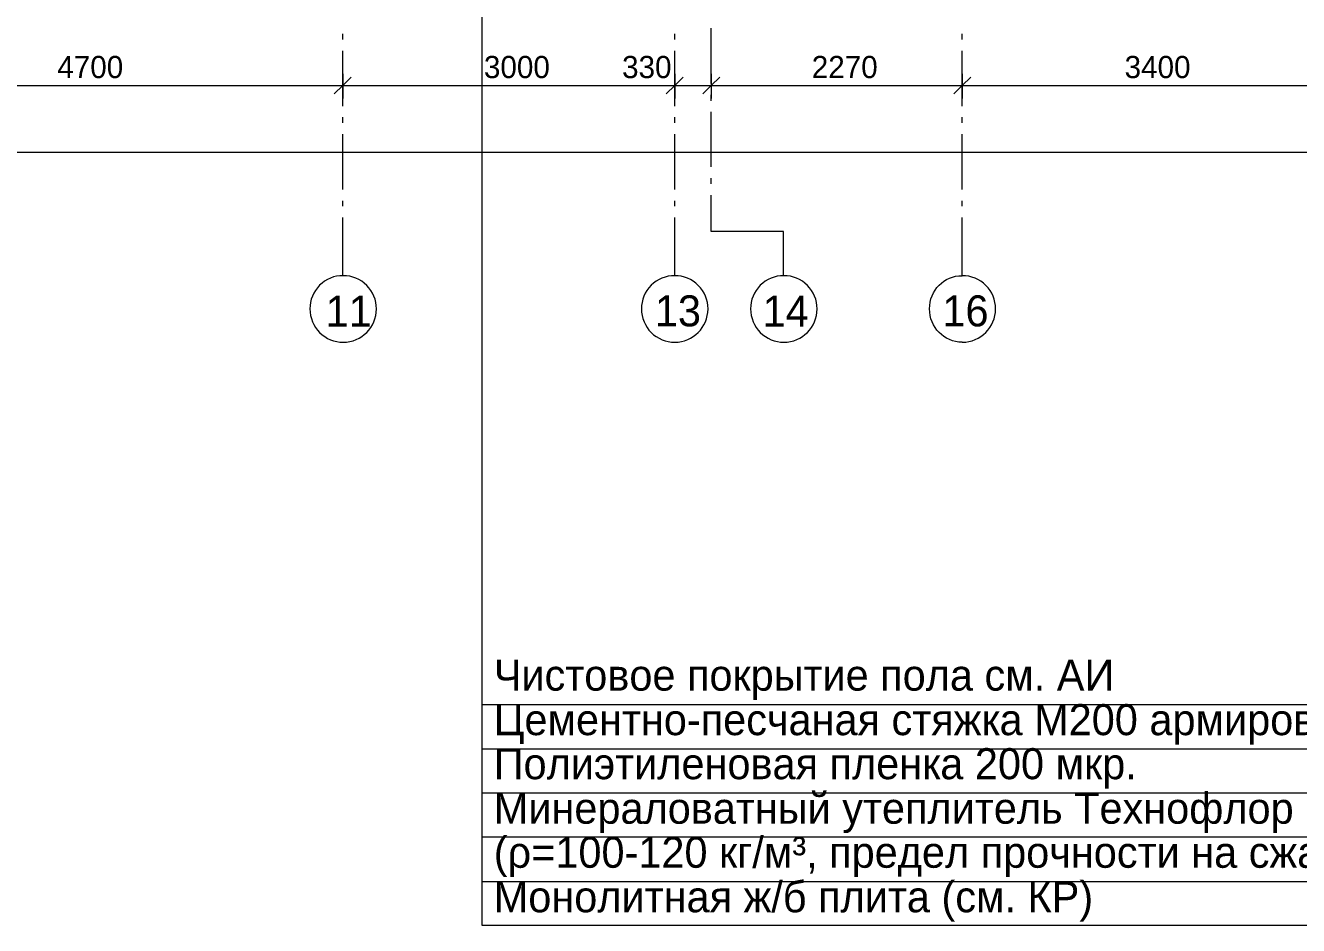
# Model space of a CAD drawing. Header units: millimetres. Extents: x -136833 to 49383, y -8033 to 344618.
# Drawn here: x -86015 to -74508, y 34702 to 42833 of the extents above; entities that cross this region are included whole.
import ezdxf

# ---------------------------------------------------------------- set-up
doc = ezdxf.new("R2010")
doc.units = ezdxf.units.MM
doc.layers.add('PDF _Геометрия', color=7, linetype='Continuous', true_color=0x1d1d1d)
doc.layers.add('PDF _Текст', color=7, linetype='Continuous')

msp = doc.modelspace()

# ---------------------------------------------------------------- linework, layer by layer
at = {"layer": 'PDF _Геометрия', "color": 7, "lineweight": 9}
for points in [[(-66388.6, 34701.6), (-81885.9, 34701.6), (-81885.9, 36699.6), (-81885.9, 48996.7)], [(-83147.3, 42706.3), (-83147.3, 42757.1)], [(-80146.1, 42706.3), (-80146.1, 42757.1)], [(-79815.9, 42308.4), (-79815.9, 42807.9)], [(-77547, 42706.3), (-77547, 42757.1)], [(-83147.3, 42105.2), (-83147.3, 42604.7)], [(-80146.1, 42105.2), (-80146.1, 42604.7)], [(-77547, 42105.2), (-77547, 42604.7)], [(-83147.3, 42397.3), (-83147.3, 42291.5), (-83147.3, 42173)], [(-80146.1, 42397.3), (-80146.1, 42291.5), (-80146.1, 42173)], [(-79815.9, 42397.3), (-79815.9, 42291.5), (-79815.9, 42173)], [(-77547, 42397.3), (-77547, 42291.5), (-77547, 42173)], [(-103563.4, 42291.5), (-95647.6, 42291.5), (-93344.8, 42291.5), (-91444.2, 42291.5), (-91245.2, 42291.5), (-87846.1, 42291.5), (-83147.3, 42291.5), (-80146.1, 42291.5), (-79815.9, 42291.5), (-77547, 42291.5), (-74147.8, 42291.5), (-72145.6, 42291.5), (-71146.6, 42291.5), (-68797.2, 42291.5), (-66498.7, 42291.5), (-65148.3, 42291.5), (-65148.3, 42173)], [(-80624.4, 42291.5), (-80184.2, 42291.5), (-79981, 42291.5)], [(-79815.9, 42151.8), (-79815.9, 42206.8)], [(-83147.3, 41952.8), (-83147.3, 42003.6)], [(-80146.1, 41952.8), (-80146.1, 42003.6)], [(-79815.9, 41554.9), (-79815.9, 42054.4)], [(-77547, 41952.8), (-77547, 42003.6)], [(-83147.3, 41351.7), (-83147.3, 41851.3)], [(-80146.1, 41351.7), (-80146.1, 41851.3)], [(-77547, 41351.7), (-77547, 41851.3)], [(-103561.8, 41688.5), (175.3, 41688.5)], [(-79815.9, 41402.5), (-79815.9, 41453.3)], [(-83147.3, 41199.4), (-83147.3, 41250.2)], [(-80146.1, 41199.4), (-80146.1, 41250.2)], [(-79164, 40568.6), (-79164, 40970.8), (-79815.9, 40970.8), (-79815.9, 41301)], [(-77547, 41199.4), (-77547, 41250.2)], [(-83147.3, 40568.6), (-83147.3, 41097.8)], [(-80146.1, 40568.6), (-80146.1, 41097.8)], [(-77547, 40568.6), (-77547, 41097.8)], [(-81885.9, 36699.6), (-66388.6, 36699.6)], [(-81885.9, 36297.5), (-66388.6, 36297.5)], [(-81885.9, 35899.6), (-66388.6, 35899.6)], [(-81885.9, 35501.6), (-66388.6, 35501.6)], [(-81885.9, 35099.5), (-66388.6, 35099.5)]]:
    msp.add_lwpolyline(points, dxfattribs=at)
at = {"layer": 'PDF _Геометрия', "color": 7, "lineweight": 18}
for points in [[(-83071.2, 42367.7), (-83147.3, 42291.5), (-83223.5, 42215.3)], [(-80069.9, 42367.7), (-80146.1, 42291.5), (-80222.3, 42215.3)], [(-79739.7, 42367.7), (-79815.9, 42291.5), (-79892.1, 42215.3)], [(-77470.8, 42367.7), (-77547, 42291.5), (-77623.2, 42215.3)]]:
    msp.add_lwpolyline(points, dxfattribs=at)
at = {"layer": 'PDF _Геометрия', "color": 7, "lineweight": 9}
for points in [[(-83143.1, 40572.9, 0.4225352), (-83443.7, 40272.3, 0.4172634), (-83143.1, 39971.8, 0.4119718), (-82842.6, 40272.3, 0.4172634)], [(-80146.1, 40572.9, 0.4225352), (-80446.6, 40272.3, 0.4172634), (-80146.1, 39971.8, 0.4119718), (-79845.6, 40272.3, 0.4172634)], [(-79159.8, 40572.9, 0.4225352), (-79460.3, 40272.3, 0.4172634), (-79159.8, 39971.8, 0.4119718), (-78859.2, 40272.3, 0.4172634)]]:
    msp.add_lwpolyline(points, format="xyb", close=True, dxfattribs=at)
msp.add_lwpolyline([(-77547, 39971.8, 0.4119718), (-77246.4, 40272.3, 0.4172634), (-77547, 40572.9)], format="xyb", dxfattribs=at)
for points in [[(-77843.3, 40272.3), (-77843.3, 40441.6), (-77712.1, 40572.9), (-77547, 40572.9)], [(-77547, 39971.8), (-77712.1, 39971.8), (-77843.3, 40107.2), (-77843.3, 40272.3)]]:
    msp.add_open_spline(points, degree=3, dxfattribs=at)

# ---------------------------------------------------------------- texts
at = {"layer": 'PDF _Текст', "attachment_point": 4, "style": ''}
for s, insert, char_height in [('4700', (-85727.7, 42456.5), 200.42), ('3000', (-81871.2, 42456.5), 200.42), ('330', (-80622.4, 42456.5), 200.42), ('2270', (-78907.9, 42456.5), 200.42), ('3400', (-76080.1, 42456.5), 200.42), ('11', (-83302, 40253), 280.26), ('13', (-80326, 40253), 280.26), ('14', (-79352.3, 40253), 280.26), ('16', (-77726.8, 40253), 280.26), ('Чистовое покрытие пола см. АИ', (-81782.2, 36921.5), 280.262), ('Цементно-песчаная стяжка М200 армированная сеткой 5Вр1 с ячейкой 100x100', (-81782.2, 36519.3), 280.262), ('Полиэтиленовая пленка 200 мкр.', (-81782.2, 36121.4), 280.262), ('Минераловатный утеплитель Технофлор Стандарт или аналог', (-81782.2, 35719.2), 280.262), ('(ρ=100-120 кг/м³, предел прочности на сжатие не менее 25 кПа, λ=0,041 Вт/м°С)', (-81782.2, 35321.3), 280.262), ('Монолитная ж/б плита (см. КР)', (-81782.2, 34919.1), 280.262)]:
    msp.add_mtext(s, dxfattribs=dict(at, insert=insert, char_height=char_height))

doc.saveas('drawing.dxf')
